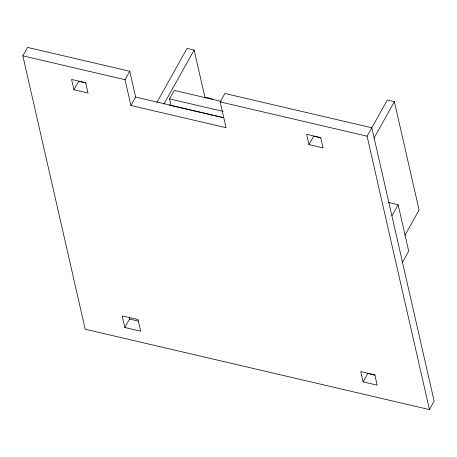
<?xml version="1.0" encoding="UTF-8"?>
<svg xmlns="http://www.w3.org/2000/svg" width="457" height="457" viewBox="0 0 457 457"><rect width="100%" height="100%" fill="white"/><g stroke="black" fill="none" stroke-linecap="round" stroke-linejoin="round"><path stroke-width="0.69" d="M22.85 55.84L27.563 47.408L129.742 71.263L135.626 97.055L130.913 105.487L226.044 127.697L220.165 101.905L224.878 93.474L371.809 127.777L434.15 401.16L429.437 409.592L85.191 329.223L22.85 55.84L125.029 79.695L130.913 105.487M73.948 89.749L71.595 79.432L85.688 82.723L88.041 93.039L73.948 89.749L78.661 81.317L86.042 83.037M125.029 79.695L129.742 71.263M156.888 102.431L187.09 48.391L194.139 50.036L205.067 97.947M163.937 104.076L194.139 50.036M171.107 105.767L169.541 98.889L174.271 90.423L221.268 101.397M124.83 327.492L122.179 315.884L138.037 319.586L140.682 331.194L124.83 327.492L129.542 319.055L129.228 317.689M308.966 144.612L306.613 134.295L320.705 137.586L323.059 147.902L308.966 144.612L313.679 136.18L321.06 137.905M429.437 409.592L367.097 136.209L387.347 100.026L394.391 101.671L419.092 209.992L404.862 235.458M373.912 138.317L394.391 101.671M391.975 215.698L398.121 204.702L388.421 202.434M402.223 262.735L408.712 251.122L398.121 204.702M363.075 381.886L360.722 371.57L374.814 374.86L377.168 385.177L363.075 381.886L367.788 373.455L375.168 375.18M220.165 101.905L367.097 136.209M169.541 98.889L222.999 111.371M135.626 97.055L223.816 117.643M169.193 105.127L179.607 107.561M180.995 107.881L191.409 110.314M192.797 110.64L201.131 112.582M202.52 112.908L212.933 115.335M214.322 115.661L222.656 117.609M129.542 319.055L138.505 321.151M205.776 97.889A7.803 4.41 29.2 0 1 212.825 99.535"/></g></svg>
